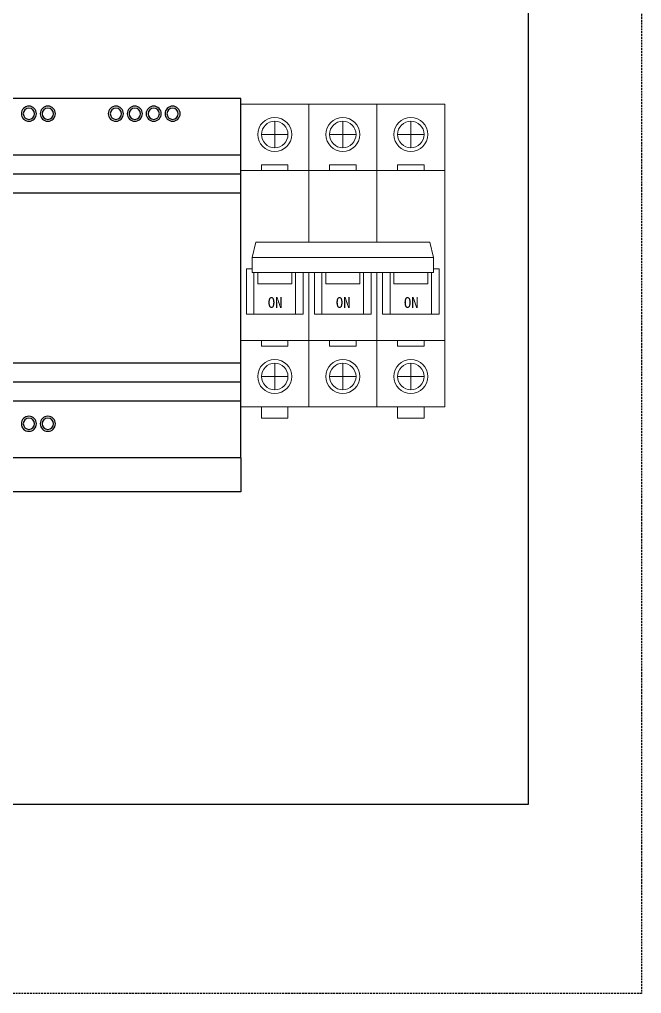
# Model space of a CAD drawing. Extents: x 216592 to 217092, y 326828 to 327828.
# Drawn here: x 216927.3 to 217091.8, y 326828.4 to 327086 of the extents above; entities that cross this region are included whole.
import ezdxf

# ---------------------------------------------------------------- set-up
doc = ezdxf.new("R2010")
doc.units = 0
doc.header["$MEASUREMENT"] = 0
doc.linetypes.add('DASHED', pattern=[0.75, 0.5, -0.25])
doc.layers.add('PV-115', color=7, linetype='Continuous')
doc.layers.add('布置图', color=30, linetype='Continuous')
doc.layers.add('细线', color=7, linetype='Continuous', lineweight=0)
doc.styles.add('正常', font='')
doc.styles.get('正常').set_extended_font_data('FangSong_GB2312')

# ---------------------------------------------------------------- blocks, each defined once
blk = doc.blocks.new('Manufacturer光辉PartName智能照明控制模块Series12位ShellFrameLimitingCurrentRemarkPartTypeMinCurrent0MaxCurrent0PolesMinPower0MaxPower0LibType2DelFlgfalseUpdateDate')
at = {"layer": 'PV-115'}
for p, q in [((108, 52), (-108, 52)), ((108, 37), (108, 52)), ((108, 37), (-108, 37)), ((108, 32), (108, 37)), ((108, 32), (-108, 32)), ((108, 27), (108, 32)), ((108, 27), (-108, 27)), ((108, -18), (108, 27)), ((108, -18), (-108, -18)), ((108, -23), (108, -18)), ((108, -23), (-108, -23)), ((108, -28), (108, -23)), ((108, -28), (-108, -28)), ((108, -43), (108, -28)), ((108, -43), (-108, -43)), ((108, -43), (108, -52)), ((108, -52), (-108, -52))]:
    blk.add_line(p, q, dxfattribs=at)
for centre, radius, start, end in [((52, 48), 2, 0, 180), ((52, 48), 1.5, 0, 180), ((57, 48), 2, 0, 180), ((57, 48), 1.5, 0, 180), ((75, 48), 2, 0, 180), ((75, 48), 1.5, 0, 180), ((80, 48), 2, 0, 180), ((80, 48), 1.5, 0, 180), ((85, 48), 2, 0, 180), ((85, 48), 1.5, 0, 180), ((90, 48), 2, 0, 180), ((90, 48), 1.5, 0, 180), ((52, 48), 2, 180, 0), ((52, 48), 1.5, 180, 0), ((57, 48), 2, 180, 0), ((57, 48), 1.5, 180, 0), ((75, 48), 2, 180, 0), ((75, 48), 1.5, 180, 0), ((80, 48), 2, 180, 0), ((80, 48), 1.5, 180, 0), ((85, 48), 2, 180, 0), ((85, 48), 1.5, 180, 0), ((90, 48), 2, 180, 0), ((90, 48), 1.5, 180, 0), ((52, -34), 2, 0, 180), ((52, -34), 1.5, 0, 180), ((57, -34), 2, 0, 180), ((57, -34), 1.5, 0, 180), ((52, -34), 2, 180, 0), ((52, -34), 1.5, 180, 0), ((57, -34), 2, 180, 0), ((57, -34), 1.5, 180, 0)]:
    blk.add_arc(centre, radius, start, end, dxfattribs=at)
blk = doc.blocks.new('Manufacturer光辉PartName微型断路器Series3PShellFrameLimitingCurrentRemarkPartTypeMinCurrent1MaxCurrent63Poles3PMinPower0MaxPower0LibType2DelFlgfalseUpdateDate')
at = {"layer": '细线'}
for p, q in [((-18, 35.5), (-18, 28.5)), ((0, 35.5), (0, 28.5)), ((18, 35.5), (18, 28.5)), ((-21.5, 32), (-14.5, 32)), ((-3.5, 32), (3.5, 32)), ((14.5, 32), (21.5, 32)), ((-18, -35.5), (-18, -28.5)), ((0, -35.5), (0, -28.5)), ((18, -35.5), (18, -28.5)), ((-21.5, -32), (-14.5, -32)), ((-3.5, -32), (3.5, -32)), ((14.5, -32), (21.5, -32))]:
    blk.add_line(p, q, dxfattribs=at)
for points in [[(-9, 3.5), (-9, 40), (-27, 40), (-27, -40), (-9, -40), (-9, -4.5)], [(9, 3.5), (9, 40), (-9, 40), (-9, 3.5)], [(9, -4.5), (9, -40), (27, -40), (27, 40), (9, 40), (9, 3.5)], [(-9, 3.5), (-9, 22.5), (-27, 22.5), (-27, -22.5), (-9, -22.5), (-9, -4.5)], [(9, 3.5), (9, 22.5), (-9, 22.5), (-9, 3.5)], [(9, -4.5), (9, -22.5), (27, -22.5), (27, 22.5), (9, 22.5), (9, 3.5)], [(-24, -3.5), (-25.5, -3.5), (-25.5, -15.5), (-10.5, -15.5), (-10.5, -4.5)], [(-23.5, -4.5), (-23.5, -15.5), (-12.5, -15.5), (-12.5, -4.5)], [(-22.5, -4.5), (-22.5, -7.5), (-13.5, -7.5), (-13.5, -4.5)], [(-9, -4.5), (-9, -40), (9, -40), (9, -4.5)], [(-9, -4.5), (-9, -22.5), (9, -22.5), (9, -4.5)], [(-7.5, -4.5), (-7.5, -15.5), (7.5, -15.5), (7.5, -4.5)], [(-5.5, -4.5), (-5.5, -15.5), (5.5, -15.5), (5.5, -4.5)], [(-4.5, -4.5), (-4.5, -7.5), (4.5, -7.5), (4.5, -4.5)], [(10.5, -4.5), (10.5, -15.5), (25.5, -15.5), (25.5, -3.5), (24, -3.5)], [(12.5, -4.5), (12.5, -15.5), (23.5, -15.5), (23.5, -4.5)], [(13.5, -4.5), (13.5, -7.5), (22.5, -7.5), (22.5, -4.5)]]:
    blk.add_lwpolyline(points, dxfattribs=at)
for points in [[(-21.5, 24), (-14.5, 24), (-14.5, 22.5), (-21.5, 22.5)], [(-3.5, 24), (3.5, 24), (3.5, 22.5), (-3.5, 22.5)], [(14.5, 24), (21.5, 24), (21.5, 22.5), (14.5, 22.5)], [(24, -0.5), (-24, -0.5), (-23, 3.5), (23, 3.5)], [(-24, -4.5), (24, -4.5), (24, -0.5), (-24, -0.5)], [(-21.5, -24), (-14.5, -24), (-14.5, -22.5), (-21.5, -22.5)], [(-3.5, -24), (3.5, -24), (3.5, -22.5), (-3.5, -22.5)], [(14.5, -24), (21.5, -24), (21.5, -22.5), (14.5, -22.5)], [(-21.5, -43), (-14.5, -43), (-14.5, -40), (-21.5, -40)], [(14.5, -43), (21.5, -43), (21.5, -40), (14.5, -40)]]:
    blk.add_lwpolyline(points, close=True, dxfattribs=at)
for centre, radius in [((-18, 32), 4.5), ((0, 32), 4.5), ((18, 32), 4.5), ((-18, 32), 3.5), ((0, 32), 3.5), ((18, 32), 3.5), ((-18, -32), 4.5), ((0, -32), 4.5), ((18, -32), 4.5), ((-18, -32), 3.5), ((0, -32), 3.5), ((18, -32), 3.5)]:
    blk.add_circle(centre, radius, dxfattribs=at)
at = {"layer": '细线', "color": 2, "lineweight": 15, "style": '正常'}
for p in [(-19.83, -13.86), (-1.83, -13.86), (16.17, -13.86)]:
    blk.add_text('ON', height=2.851, dxfattribs=at).set_placement(p)

msp = doc.modelspace()

# ---------------------------------------------------------------- linework, layer by layer
at = {"color": 2}
msp.add_lwpolyline([(216621.79, 327778.38), (217061.79, 327778.38), (217061.79, 326878.38), (216621.79, 326878.38)], close=True, dxfattribs=at)
at = {"layer": '布置图', "linetype": 'DASHED'}
msp.add_lwpolyline([(216591.79, 327828.38), (217091.79, 327828.38), (217091.79, 326828.38), (216591.79, 326828.38)], close=True, dxfattribs=at)

# ---------------------------------------------------------------- block references
for name, p in [('Manufacturer光辉PartName智能照明控制模块Series12位ShellFrameLimitingCurrentRemarkPartTypeMinCurrent0MaxCurrent0PolesMinPower0MaxPower0LibType2DelFlgfalseUpdateDate', (216877.79, 327013.06)), ('Manufacturer光辉PartName微型断路器Series3PShellFrameLimitingCurrentRemarkPartTypeMinCurrent1MaxCurrent63Poles3PMinPower0MaxPower0LibType2DelFlgfalseUpdateDate', (217012.79, 327023.56))]:
    msp.add_blockref(name, p)

doc.saveas('drawing.dxf')
